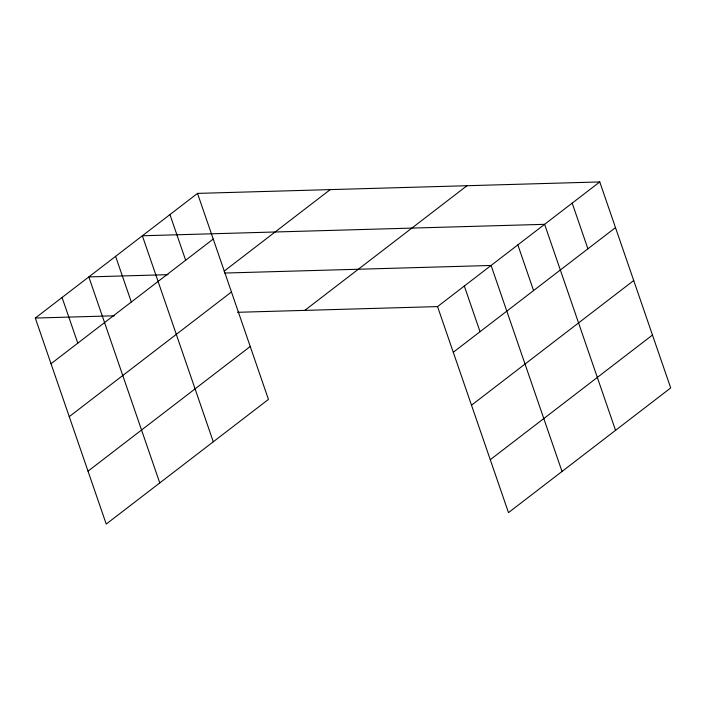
<?xml version="1.0" encoding="UTF-8"?>
<svg xmlns="http://www.w3.org/2000/svg" width="706" height="706" viewBox="0 0 706 706"><rect width="100%" height="100%" fill="white"/><g stroke="black" fill="none" stroke-linecap="round" stroke-linejoin="round"><path stroke-width="1.06" d="M197.512 193.391L268.448 399.402L106.235 524.064L35.3 318.053L197.512 193.391L599.765 181.936L670.7 387.947L508.488 512.609L437.552 306.598L599.765 181.936M51.026 363.722L213.238 239.06M224.164 271.139L330.258 189.605M69.25 416.637L231.462 291.975M88.021 471.149L250.233 346.487M304.807 310.375L467.019 185.713M453.278 352.276L615.491 227.614M471.502 405.191L633.714 280.529M490.273 459.703L652.485 335.041M168.046 274.66L88.832 276.911L159.768 482.922M224.782 273.045L491.085 265.465L562.02 471.476M35.3 318.053L114.522 315.794M237.498 312.299L437.552 306.598M572.187 203.134L587.913 248.803M615.544 430.333L544.608 224.323L142.356 235.769L213.291 441.779M517.851 244.894L533.577 290.572M464.319 286.036L480.045 331.705M169.934 214.58L185.66 260.258M115.599 256.34L131.325 302.018M62.066 297.482L77.792 343.151"/></g></svg>
